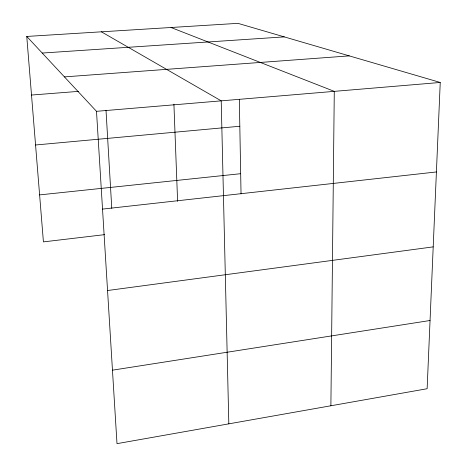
<?xml version="1.0" encoding="UTF-8"?>
<svg xmlns="http://www.w3.org/2000/svg" width="467" height="467" viewBox="0 0 467 467"><rect width="100%" height="100%" fill="white"/><g stroke="black" fill="none" stroke-linecap="round" stroke-linejoin="round"><path stroke-width="0.7" d="M330.887 405.776L334.284 91.363L171.004 27.5M440.241 82.466L427.13 388.731L116.995 443.65L96.5 111.321L26.759 36.444L237.966 23.35L440.241 82.466L96.5 111.321M112.465 370.168L430.049 320.502M107.556 290.521L433.201 246.874M104.62 234.644L43.419 241.888L26.759 36.444M102.53 209.099L436.406 171.955M39.613 194.897L240.674 173.695M35.562 144.992L239.822 126.253M31.511 95.04L78.666 91.363M64.434 76.892L349.281 55.882M42.228 53.051L284.269 36.881M101.397 31.814L221.218 100.854L228.824 423.849M106.009 110.247L111.771 208.352M173.911 104.141L177.606 201.359M239.332 99.273L241.042 193.904"/></g></svg>
